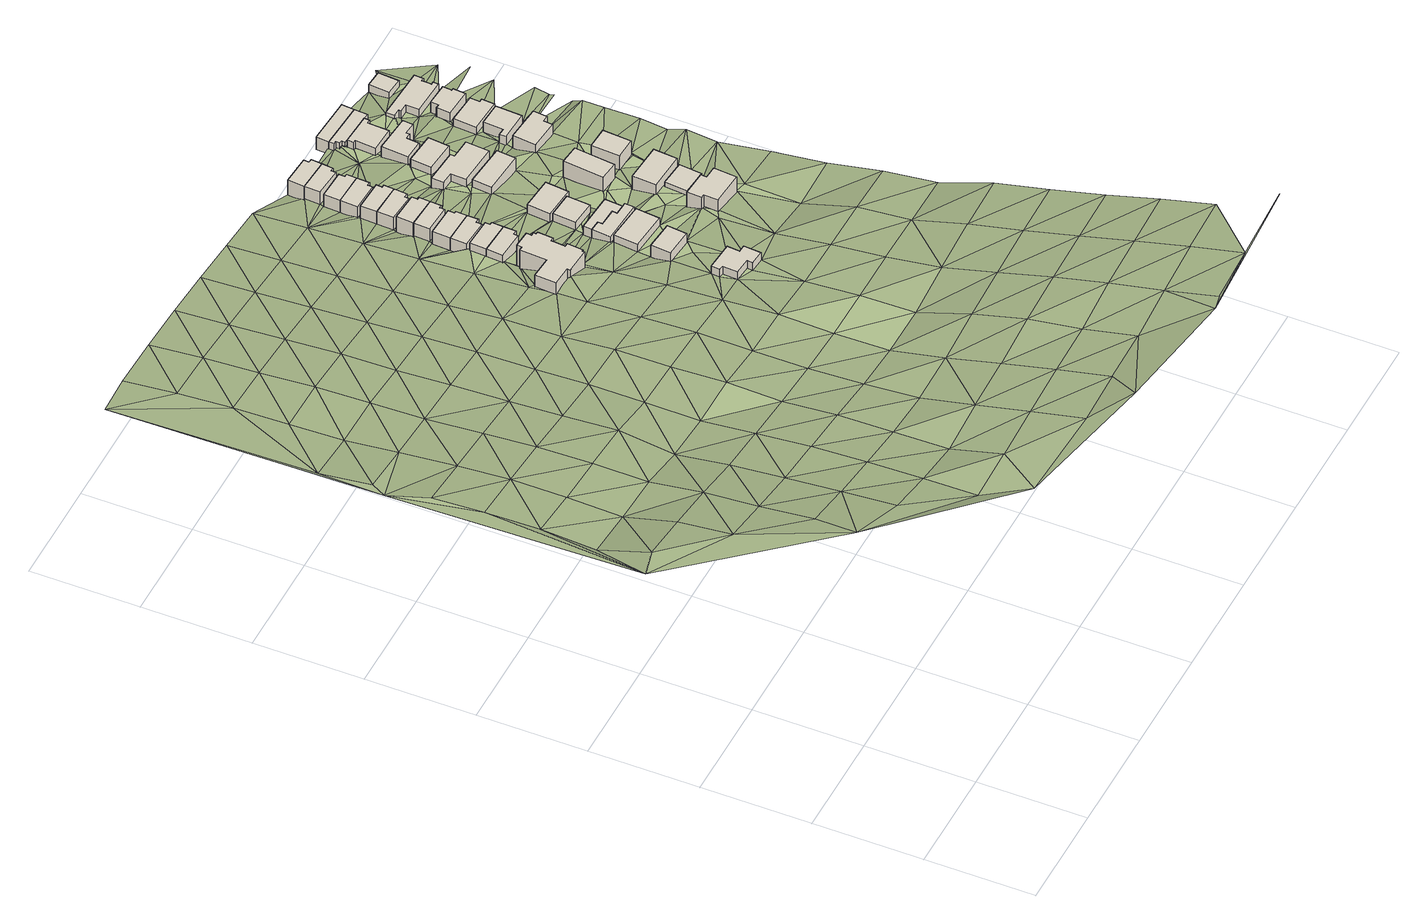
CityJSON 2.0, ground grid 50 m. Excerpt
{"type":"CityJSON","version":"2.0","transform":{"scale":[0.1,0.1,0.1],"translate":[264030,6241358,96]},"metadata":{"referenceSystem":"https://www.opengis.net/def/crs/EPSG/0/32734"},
"CityObjects":{
"building1":{"type":"Building","attributes":{"address":"50 Kylemore Road Universtity Estate Cape Town","building":"house","building:levels":"3","building_height":9.7,"roof_height":126.16,"ground_height":116.46,"plus_code":"4FRW3C6X+6GX"},"geometry":[{"type":"Solid","lod":"1","boundaries":[[[[0,1,2,3]],[[1,4,5,2]],[[4,6,7,5]],[[6,8,9,7]],[[8,10,11,9]],[[10,12,13,11]],[[12,14,15,13]],[[14,16,17,15]],[[16,18,19,17]],[[18,20,21,19]],[[20,22,23,21]],[[22,24,25,23]],[[24,26,27,25]],[[26,28,29,27]],[[28,30,31,29]],[[30,32,33,31]],[[32,34,35,33]],[[34,36,37,35]],[[36,38,39,37]],[[38,0,3,39]],[[3,2,5,7,9,11,13,15,17,19,21,23,25,27,29,31,33,35,37,39]],[[38,36,34,32,30,28,26,24,22,20,18,16,14,12,10,8,6,4,1,0]]]]}]},
"building2":{"type":"Building","attributes":{"address":"44 Kylemore Road Universtity Estate Cape Town","building":"house","building:levels":"2","building_height":6.9,"roof_height":121.83,"ground_height":114.93,"plus_code":"4FRW3C6X+8HC"},"geometry":[{"type":"Solid","lod":"1","boundaries":[[[[40,41,42,43]],[[41,44,45,42]],[[44,46,47,45]],[[46,48,49,47]],[[48,50,51,49]],[[50,40,43,51]],[[43,42,45,47,49,51]],[[50,48,46,44,41,40]]]]}]},
"building3":{"type":"Building","attributes":{"address":"41 Kylemore Road Universtity Estate Cape Town","building":"house","building:levels":"1","building_height":4.1,"roof_height":123.15,"ground_height":119.05,"plus_code":"4FRW3C5X+XMM"},"geometry":[{"type":"Solid","lod":"1","boundaries":[[[[52,53,54,55]],[[53,56,57,54]],[[56,58,59,57]],[[58,60,61,59]],[[60,62,63,61]],[[62,64,65,63]],[[64,66,67,65]],[[66,68,69,67]],[[68,70,71,69]],[[70,52,55,71]],[[55,54,57,59,61,63,65,67,69,71]],[[70,68,66,64,62,60,58,56,53,52]]]]}]},
"building4":{"type":"Building","attributes":{"address":"42 Kylemore Road Universtity Estate Cape Town","building":"house","building:levels":"2","building_height":6.9,"roof_height":121.83,"ground_height":114.93,"plus_code":"4FRW3C6X+8HR"},"geometry":[{"type":"Solid","lod":"1","boundaries":[[[[40,72,73,43]],[[72,74,75,73]],[[74,76,77,75]],[[76,78,79,77]],[[78,41,42,79]],[[41,40,43,42]],[[43,73,75,77,79,42]],[[41,78,76,74,72,40]]]]}]},
"building5":{"type":"Building","attributes":{"address":"40 Kylemore Road Universtity Estate Cape Town","building":"house","building:levels":"2","building_height":6.9,"roof_height":120.23,"ground_height":113.33,"plus_code":"4FRW3C6X+9HJ"},"geometry":[{"type":"Solid","lod":"1","boundaries":[[[[80,81,82,83]],[[81,84,85,82]],[[84,86,87,85]],[[86,88,89,87]],[[88,90,91,89]],[[90,80,83,91]],[[83,82,85,87,89,91]],[[90,88,86,84,81,80]]]]}]},
"building6":{"type":"Building","attributes":{"address":"38 Kylemore Road Universtity Estate Cape Town","building":"house","building:levels":"2","building_height":6.9,"roof_height":120.23,"ground_height":113.33,"plus_code":"4FRW3C6X+CH2"},"geometry":[{"type":"Solid","lod":"1","boundaries":[[[[80,92,93,83]],[[92,94,95,93]],[[94,96,97,95]],[[96,98,99,97]],[[98,81,82,99]],[[81,80,83,82]],[[83,93,95,97,99,82]],[[81,98,96,94,92,80]]]]}]},
"building7":{"type":"Building","attributes":{"address":"39 Kylemore Road Universtity Estate Cape Town","building":"house","building:levels":"1","building_height":4.1,"roof_height":120.87,"ground_height":116.77,"plus_code":"4FRW3C6X+4M4"},"geometry":[{"type":"Solid","lod":"1","boundaries":[[[[100,101,102,103]],[[101,104,105,102]],[[104,106,107,105]],[[106,100,103,107]],[[103,102,105,107]],[[106,104,101,100]]]]}]},
"building8":{"type":"Building","attributes":{"address":"36 Kylemore Road Universtity Estate Cape Town","building":"house","building:levels":"2","building_height":6.9,"roof_height":120.23,"ground_height":113.33,"plus_code":"4FRW3C6X+CHV"},"geometry":[{"type":"Solid","lod":"1","boundaries":[[[[108,109,110,111]],[[109,112,113,110]],[[112,114,115,113]],[[114,116,117,115]],[[116,118,119,117]],[[118,108,111,119]],[[111,110,113,115,117,119]],[[118,116,114,112,109,108]]]]}]},
"building9":{"type":"Building","attributes":{"address":"34 Kylemore Road Universtity Estate Cape Town","building":"house","building:levels":"2","building_height":6.9,"roof_height":120.23,"ground_height":113.33,"plus_code":"4FRW3C6X+FH7"},"geometry":[{"type":"Solid","lod":"1","boundaries":[[[[120,121,122,111]],[[121,123,124,122]],[[123,125,126,124]],[[125,127,128,126]],[[127,129,110,128]],[[129,120,111,110]],[[111,122,124,126,128,110]],[[129,127,125,123,121,120]]]]}]},
"building10":{"type":"Building","attributes":{"address":"32 Kylemore Road Universtity Estate Cape Town","building":"house","building:levels":"2","building_height":6.9,"roof_height":118.47,"ground_height":111.57,"plus_code":"4FRW3C6X+GH4"},"geometry":[{"type":"Solid","lod":"1","boundaries":[[[[130,131,132,133]],[[131,134,135,132]],[[134,136,137,135]],[[136,138,139,137]],[[138,140,141,139]],[[140,130,133,141]],[[133,132,135,137,139,141]],[[140,138,136,134,131,130]]]]}]},
"building11":{"type":"Building","attributes":{"address":"37 Kylemore Road Universtity Estate Cape Town","building":"house","building:levels":"1","building_height":4.1,"roof_height":118.37,"ground_height":114.27,"plus_code":"4FRW3C6X+5M5"},"geometry":[{"type":"Solid","lod":"1","boundaries":[[[[142,143,144,145]],[[143,146,147,144]],[[146,148,149,147]],[[148,142,145,149]],[[145,144,147,149]],[[148,146,143,142]]]]}]},
"building12":{"type":"Building","attributes":{"address":"30 Kylemore Road Universtity Estate Cape Town","building":"house","building:levels":"2","building_height":6.9,"roof_height":118.47,"ground_height":111.57,"plus_code":"4FRW3C6X+GHG"},"geometry":[{"type":"Solid","lod":"1","boundaries":[[[[130,150,151,133]],[[150,152,153,151]],[[152,154,155,153]],[[154,156,157,155]],[[156,131,132,157]],[[131,130,133,132]],[[133,151,153,155,157,132]],[[131,156,154,152,150,130]]]]}]},
"building13":{"type":"Building","attributes":{"address":"35 Kylemore Road Universtity Estate Cape Town","building":"house","building:levels":"1","building_height":4.1,"roof_height":116.73,"ground_height":112.63,"plus_code":"4FRW3C6X+6M5"},"geometry":[{"type":"Solid","lod":"1","boundaries":[[[[158,159,160,161]],[[159,162,163,160]],[[162,164,165,163]],[[164,166,167,165]],[[166,168,169,167]],[[168,170,171,169]],[[170,172,173,171]],[[172,174,175,173]],[[174,158,161,175]],[[161,160,163,165,167,169,171,173,175]],[[174,172,170,168,166,164,162,159,158]]]]}]},
"building14":{"type":"Building","attributes":{"address":"28 Kylemore Road University Estate Cape Town","building":"house","building:levels":"2","building_height":6.9,"roof_height":116.85,"ground_height":109.95,"plus_code":"4FRW3C6X+HH8"},"geometry":[{"type":"Solid","lod":"1","boundaries":[[[[176,177,178,179]],[[177,180,181,178]],[[180,182,183,181]],[[182,184,185,183]],[[184,186,187,185]],[[186,176,179,187]],[[179,178,181,183,185,187]],[[186,184,182,180,177,176]]]]}]},
"building15":{"type":"Building","attributes":{"address":"33 Kylemore Road Universtity Estate Cape Town","building":"house","building:levels":"1","building_height":4.1,"roof_height":116.73,"ground_height":112.63,"plus_code":"4FRW3C6X+6P6"},"geometry":[{"type":"Solid","lod":"1","boundaries":[[[[168,166,167,169]],[[166,164,165,167]],[[164,162,163,165]],[[162,159,160,163]],[[159,158,161,160]],[[158,188,189,161]],[[188,190,191,189]],[[190,168,169,191]],[[169,167,165,163,160,161,189,191]],[[190,188,158,159,162,164,166,168]]]]}]},
"building16":{"type":"Building","attributes":{"address":"26 Kylemore Road University Estate Cape Town","building":"house","building:levels":"2","building_height":6.9,"roof_height":116.85,"ground_height":109.95,"plus_code":"4FRW3C6X+HHP"},"geometry":[{"type":"Solid","lod":"1","boundaries":[[[[176,192,193,179]],[[192,194,195,193]],[[194,196,197,195]],[[196,198,199,197]],[[198,177,178,199]],[[177,176,179,178]],[[179,193,195,197,199,178]],[[177,198,196,194,192,176]]]]}]},
"building17":{"type":"Building","attributes":{"address":"31 Kylemore Road Universtity Estate Cape Town","building":"house","building:levels":"1","building_height":4.1,"roof_height":116.73,"ground_height":112.63,"plus_code":"4FRW3C6X+7M9"},"geometry":[{"type":"Solid","lod":"1","boundaries":[[[[200,201,202,203]],[[201,204,205,202]],[[204,206,207,205]],[[206,200,203,207]],[[203,202,205,207]],[[206,204,201,200]]]]}]},
"building18":{"type":"Building","attributes":{"address":"24 Kylemore Road University Estate Cape Town","building":"house","building:levels":"2","building_height":6.9,"roof_height":116.85,"ground_height":109.95,"plus_code":"4FRW3C6X+JHH"},"geometry":[{"type":"Solid","lod":"1","boundaries":[[[[208,209,210,211]],[[209,212,213,210]],[[212,214,215,213]],[[214,216,217,215]],[[216,218,219,217]],[[218,208,211,219]],[[211,210,213,215,217,219]],[[218,216,214,212,209,208]]]]}]},
"building19":{"type":"Building","attributes":{"address":"22 Kylemore Road University Estate Cape Town","building":"house","building:levels":"2","building_height":6.9,"roof_height":116.85,"ground_height":109.95,"plus_code":"4FRW3C6X+JHX"},"geometry":[{"type":"Solid","lod":"1","boundaries":[[[[220,221,222,211]],[[221,223,224,222]],[[223,225,226,224]],[[225,227,228,226]],[[227,229,210,228]],[[229,220,211,210]],[[211,222,224,226,228,210]],[[229,227,225,223,221,220]]]]}]},
"building20":{"type":"Building","attributes":{"address":"2 Westfort Road Universtity Estate Cape Town","building":"house","building:levels":"1","building_height":4.1,"roof_height":115.38,"ground_height":111.28,"plus_code":"4FRW3C6X+8P2"},"geometry":[{"type":"Solid","lod":"1","boundaries":[[[[230,231,232,233]],[[231,234,235,232]],[[234,236,237,235]],[[236,230,233,237]],[[233,232,235,237]],[[236,234,231,230]]]]}]},
"building21":{"type":"Building","attributes":{"address":"28 Garrick Road Universtity Estate Cape Town","building":"house","building:levels":"1.5","building_height":5.5,"roof_height":119.89,"ground_height":114.39,"plus_code":"4FRW3C6X+3RQ"},"geometry":[{"type":"Solid","lod":"1","boundaries":[[[[238,239,240,241]],[[239,242,243,240]],[[242,244,245,243]],[[244,246,247,245]],[[246,248,249,247]],[[248,250,251,249]],[[250,252,253,251]],[[252,238,241,253]],[[241,240,243,245,247,249,251,253]],[[252,250,248,246,244,242,239,238]]]]}]},
"building22":{"type":"Building","attributes":{"address":"1 Westfort Road University Estate Cape Town","building":"house","building:levels":"2","building_height":6.9,"roof_height":113.02,"ground_height":106.12,"plus_code":"4FRW3C6X+CP5"},"geometry":[{"type":"Solid","lod":"1","boundaries":[[[[254,255,256,257]],[[255,258,259,256]],[[258,260,261,259]],[[260,254,257,261]],[[257,256,259,261]],[[260,258,255,254]]]]}]},
"building23":{"type":"Building","attributes":{"address":"23 Kylemore Road University Estate Cape Town","building":"house","building:levels":"2","building_height":6.9,"roof_height":113.02,"ground_height":106.12,"plus_code":"4FRW3C6X+CPX"},"geometry":[{"type":"Solid","lod":"1","boundaries":[[[[262,263,264,265]],[[263,266,267,264]],[[266,268,269,267]],[[268,270,271,269]],[[270,272,273,271]],[[272,274,275,273]],[[274,276,277,275]],[[276,262,265,277]],[[265,264,267,269,271,273,275,277]],[[276,274,272,270,268,266,263,262]]]]}]},
"building24":{"type":"Building","attributes":{"address":"26 Garrick Road Universtity Estate Cape Town","building":"house","building:levels":"1","building_height":4.1,"roof_height":113.84,"ground_height":109.74,"plus_code":"4FRW3C6X+4VR"},"geometry":[{"type":"Solid","lod":"1","boundaries":[[[[278,279,280,281]],[[279,282,283,280]],[[282,284,285,283]],[[284,278,281,285]],[[281,280,283,285]],[[284,282,279,278]]]]}]},
"building25":{"type":"Building","attributes":{"address":"4 Westfort Road Universtity Estate Cape Town","building":"house","building:levels":"2","building_height":6.9,"roof_height":116.71,"ground_height":109.81,"plus_code":"4FRW3C6X+7RF"},"geometry":[{"type":"Solid","lod":"1","boundaries":[[[[286,287,288,289]],[[287,290,291,288]],[[290,292,293,291]],[[292,286,289,293]],[[289,288,291,293]],[[292,290,287,286]]]]}]},
"building26":{"type":"Building","attributes":{"address":"24 Garrick Road Universtity Estate Cape Town","building":"house","building:levels":"2","building_height":6.9,"roof_height":116.64,"ground_height":109.74,"plus_code":"4FRW3C6X+5VJ"},"geometry":[{"type":"Solid","lod":"1","boundaries":[[[[294,295,296,297]],[[295,298,299,296]],[[298,300,301,299]],[[300,294,297,301]],[[297,296,299,301]],[[300,298,295,294]]]]}]},
"building27":{"type":"Building","attributes":{"address":"21 Kylemore Road University Estate Cape Town","building":"house","building:levels":"2","building_height":6.9,"roof_height":111.46,"ground_height":104.56,"plus_code":"4FRW3C6X+GP5"},"geometry":[{"type":"Solid","lod":"1","boundaries":[[[[302,303,304,305]],[[303,306,307,304]],[[306,308,309,307]],[[308,302,305,309]],[[305,304,307,309]],[[308,306,303,302]]]]}]},
"building28":{"type":"Building","attributes":{"address":"19 Kylemore Road University Estate Cape Town","building":"house","building:levels":"2","building_height":6.9,"roof_height":111.46,"ground_height":104.56,"plus_code":"4FRW3C6X+HQ2"},"geometry":[{"type":"Solid","lod":"1","boundaries":[[[[310,311,312,313]],[[311,314,315,312]],[[314,316,317,315]],[[316,318,319,317]],[[318,320,321,319]],[[320,322,323,321]],[[322,324,325,323]],[[324,310,313,325]],[[313,312,315,317,319,321,323,325]],[[324,322,320,318,316,314,311,310]]]]}]},
"building29":{"type":"Building","attributes":{"address":"17 Kylemore Road University Estate Cape Town","building":"house","building:levels":"2","building_height":6.9,"roof_height":109.62,"ground_height":102.72,"plus_code":"4FRW3C6X+JQ2"},"geometry":[{"type":"Solid","lod":"1","boundaries":[[[[326,327,328,329]],[[327,330,331,328]],[[330,332,333,331]],[[332,334,335,333]],[[334,336,337,335]],[[336,338,339,337]],[[338,340,341,339]],[[340,326,329,341]],[[329,328,331,333,335,337,339,341]],[[340,338,336,334,332,330,327,326]]]]}]},
"building30":{"type":"Building","attributes":{"address":"6 Westfort Road Universtity Estate Cape Town","building":"house","building:levels":"2","building_height":6.9,"roof_height":114.39,"ground_height":107.49,"plus_code":"4FRW3C6X+7VG"},"geometry":[{"type":"Solid","lod":"1","boundaries":[[[[342,343,344,345]],[[343,346,347,344]],[[346,348,349,347]],[[348,342,345,349]],[[345,344,347,349]],[[348,346,343,342]]]]}]},
"building31":{"type":"Building","attributes":{"address":"15 Kylemore Road University Estate Cape Town","building":"house","building:levels":"2","building_height":6.9,"roof_height":107.88,"ground_height":100.98,"plus_code":"4FRW3C6X+JQV"},"geometry":[{"type":"Solid","lod":"1","boundaries":[[[[350,351,352,353]],[[351,354,355,352]],[[354,356,357,355]],[[356,358,359,357]],[[358,360,361,359]],[[360,362,363,361]],[[362,364,365,363]],[[364,350,353,365]],[[353,352,355,357,359,361,363,365]],[[364,362,360,358,356,354,351,350]]]]}]},
"building32":{"type":"Building","attributes":{"address":"13 Kylemore Road University Estate Cape Town","building":"house","building:levels":"2","building_height":6.9,"roof_height":107.88,"ground_height":100.98,"plus_code":"4FRW3C6X+MQ7"},"geometry":[{"type":"Solid","lod":"1","boundaries":[[[[350,366,367,353]],[[366,368,369,367]],[[368,351,352,369]],[[351,350,353,352]],[[353,367,369,352]],[[351,368,366,350]]]]}]},
"building33":{"type":"Building","attributes":{"address":"16 Garrick Road University Estate Cape Town","building":"house","building:levels":"2","building_height":6.9,"roof_height":109.7,"ground_height":102.8,"plus_code":"4FRW3C6X+9VX"},"geometry":[{"type":"Solid","lod":"1","boundaries":[[[[370,371,372,373]],[[371,374,375,372]],[[374,376,377,375]],[[376,378,379,377]],[[378,380,381,379]],[[380,370,373,381]],[[373,372,375,377,379,381]],[[380,378,376,374,371,370]]]]}]},
"building34":{"type":"Building","attributes":{"address":"14 Garrick Road University Estate Cape Town","building":"house","building:levels":"1","building_height":4.1,"roof_height":106.9,"ground_height":102.8,"plus_code":"4FRW3C6X+FV5"},"geometry":[{"type":"Solid","lod":"1","boundaries":[[[[382,383,384,385]],[[383,386,387,384]],[[386,388,389,387]],[[388,390,391,389]],[[390,392,393,391]],[[392,382,385,393]],[[385,384,387,389,391,393]],[[392,390,388,386,383,382]]]]}]},
"building35":{"type":"Building","attributes":{"address":"12A Garrick Road University Estate Cape Town","building":"house","building:levels":"1","building_height":4.1,"roof_height":105.26,"ground_height":101.16,"plus_code":"4FRW3C6X+FWJ"},"geometry":[{"type":"Solid","lod":"1","boundaries":[[[[394,395,396,397]],[[395,398,399,396]],[[398,400,401,399]],[[400,402,403,401]],[[402,404,405,403]],[[404,394,397,405]],[[397,396,399,401,403,405]],[[404,402,400,398,395,394]]]]}]},
"building36":{"type":"Building","attributes":{"address":"12 Garrick Road University Estate Cape Town","building":"house","building:levels":"1","building_height":4.1,"roof_height":105.26,"ground_height":101.16,"plus_code":"4FRW3C6X+GWJ"},"geometry":[{"type":"Solid","lod":"1","boundaries":[[[[406,407,408,409]],[[407,410,411,408]],[[410,412,413,411]],[[412,414,415,413]],[[414,416,417,415]],[[416,418,419,417]],[[418,420,421,419]],[[420,406,409,421]],[[409,408,411,413,415,417,419,421]],[[420,418,416,414,412,410,407,406]]]]}]},
"building37":{"type":"Building","attributes":{"address":"10A Garrick Road University Estate Cape Town","building":"house","building:levels":"1","building_height":4.1,"roof_height":103.54,"ground_height":99.44,"plus_code":"4FRW3C6X+HWJ"},"geometry":[{"type":"Solid","lod":"1","boundaries":[[[[422,423,424,425]],[[423,426,427,424]],[[426,428,429,427]],[[428,430,431,429]],[[430,432,433,431]],[[432,434,435,433]],[[434,436,437,435]],[[436,438,439,437]],[[438,440,441,439]],[[440,442,443,441]],[[442,444,445,443]],[[444,422,425,445]],[[425,424,427,429,431,433,435,437,439,441,443,445]],[[444,442,440,438,436,434,432,430,428,426,423,422]]]]}]},
"building38":{"type":"Building","attributes":{"address":"10 Garrick Road University Estate Cape Town","building":"house","building:levels":"1","building_height":4.1,"roof_height":101.86,"ground_height":97.76,"plus_code":"4FRW3C6X+JWV"},"geometry":[{"type":"Solid","lod":"1","boundaries":[[[[446,447,448,449]],[[447,450,451,448]],[[450,452,453,451]],[[452,446,449,453]],[[449,448,451,453]],[[452,450,447,446]]]]}]},
"terrain1":{"type":"TINRelief","geometry":[{"type":"CompositeSurface","lod":"1","boundaries":[[[454,455,456]],[[457,455,454]],[[456,458,454]],[[454,458,459]],[[460,457,454]],[[461,456,455]],[[459,462,454]],[[457,463,455]],[[456,461,458]],[[455,463,461]],[[464,457,460]],[[459,465,462]],[[458,466,459]],[[458,461,467]],[[463,457,468]],[[457,464,469]],[[466,465,459]],[[458,467,466]],[[463,468,461]],[[457,469,468]],[[462,470,471]],[[472,462,465]],[[464,460,473]],[[467,461,474]],[[472,465,466]],[[475,470,462]],[[473,469,464]],[[473,460,476]],[[474,461,468]],[[475,462,472]],[[476,460,477]],[[471,470,478]],[[466,467,479]],[[471,480,462]],[[479,467,474]],[[468,469,481]],[[478,470,475]],[[473,482,469]],[[460,483,477]],[[484,472,466]],[[485,466,479]],[[469,482,481]],[[486,474,468]],[[476,487,473]],[[488,471,478]],[[485,484,466]],[[487,476,477]],[[489,475,472]],[[471,488,490]],[[468,481,486]],[[471,490,480]],[[479,474,491]],[[492,482,473]],[[489,472,484]],[[473,487,492]],[[475,493,478]],[[479,491,485]],[[486,491,474]],[[483,494,477]],[[482,495,481]],[[487,477,494]],[[493,475,489]],[[482,492,496]],[[488,478,497]],[[480,490,498]],[[484,485,499]],[[481,495,486]],[[491,500,485]],[[482,496,495]],[[487,501,492]],[[497,478,493]],[[490,488,502]],[[480,498,503]],[[484,499,489]],[[499,485,500]],[[501,487,494]],[[483,504,494]],[[505,491,486]],[[496,492,506]],[[497,502,488]],[[495,507,486]],[[498,490,508]],[[506,492,501]],[[493,489,509]],[[499,510,489]],[[505,486,507]],[[511,500,491]],[[496,512,495]],[[508,490,502]],[[504,483,513]],[[503,498,514]],[[515,501,494]],[[509,489,510]],[[512,496,506]],[[497,493,516]],[[491,505,511]],[[515,494,504]],[[517,499,500]],[[507,495,518]],[[514,498,508]],[[519,506,501]],[[516,493,509]],[[495,512,518]],[[497,520,502]],[[517,500,511]],[[515,519,501]],[[521,510,499]],[[522,505,507]],[[523,512,506]],[[516,520,497]],[[507,518,524]],[[508,502,525]],[[504,526,515]],[[499,517,521]],[[506,519,523]],[[526,504,513]],[[509,510,527]],[[522,507,524]],[[528,511,505]],[[512,529,518]],[[525,502,520]],[[530,514,508]],[[531,519,515]],[[527,510,521]],[[512,523,529]],[[509,532,516]],[[505,522,528]],[[515,526,531]],[[533,517,511]],[[534,524,518]],[[530,508,525]],[[532,509,527]],[[518,529,534]],[[520,516,535]],[[523,519,536]],[[526,513,537]],[[533,511,528]],[[519,531,538]],[[539,521,517]],[[522,524,540]],[[529,523,536]],[[532,535,516]],[[534,541,524]],[[536,519,538]],[[520,542,525]],[[526,537,531]],[[517,533,539]],[[543,527,521]],[[522,540,528]],[[540,524,541]],[[537,513,544]],[[529,545,534]],[[542,520,535]],[[546,530,525]],[[538,531,547]],[[543,521,539]],[[545,529,536]],[[532,527,548]],[[528,549,533]],[[547,531,537]],[[550,541,534]],[[546,525,542]],[[540,549,528]],[[538,551,536]],[[527,543,548]],[[534,545,550]],[[535,532,552]],[[547,551,538]],[[533,553,539]],[[549,554,533]],[[540,541,555]],[[545,536,556]],[[548,552,532]],[[541,550,557]],[[542,535,558]],[[553,533,554]],[[559,547,537]],[[556,536,551]],[[544,559,537]],[[543,539,560]],[[549,540,555]],[[555,541,557]],[[545,561,550]],[[553,562,539]],[[558,535,552]],[[559,544,563]],[[542,564,546]],[[551,547,565]],[[539,562,560]],[[545,556,561]],[[548,543,566]],[[549,567,554]],[[559,565,547]],[[557,550,568]],[[563,544,569]],[[564,542,558]],[[554,570,553]],[[549,555,567]],[[571,562,553]],[[572,556,551]],[[566,543,560]],[[550,561,568]],[[573,552,548]],[[559,563,569]],[[553,570,574]],[[565,572,551]],[[554,575,570]],[[557,66,555]],[[571,576,562]],[[567,575,554]],[[577,560,562]],[[561,556,578]],[[573,548,566]],[[579,557,568]],[[571,580,576]],[[558,552,581]],[[576,577,562]],[[565,559,582]],[[567,555,60]],[[557,579,66]],[[572,578,556]],[[555,66,62]],[[575,583,570]],[[60,555,62]],[[584,560,577]],[[569,582,559]],[[585,566,560]],[[586,568,561]],[[560,584,585]],[[552,573,581]],[[576,20,577]],[[20,576,587]],[[588,564,558]],[[565,589,572]],[[590,583,575]],[[567,591,575]],[[544,592,569]],[[583,590,593]],[[578,586,561]],[[566,585,594]],[[567,60,591]],[[62,66,64]],[[594,81,566]],[[577,20,46]],[[579,70,66]],[[582,589,565]],[[81,98,566]],[[595,596,597]],[[566,109,573]],[[595,598,596]],[[568,599,579]],[[66,70,68]],[[588,558,581]],[[112,566,98]],[[598,595,600]],[[20,601,46]],[[590,575,142]],[[112,109,566]],[[579,52,70]],[[578,572,602]],[[100,575,591]],[[603,604,601]],[[594,585,76]],[[586,599,568]],[[604,605,606]],[[46,601,604]],[[100,143,575]],[[607,591,60]],[[597,590,608]],[[604,606,50]],[[589,602,572]],[[604,50,46]],[[127,573,109]],[[607,60,58]],[[142,575,143]],[[50,48,46]],[[597,609,595]],[[573,156,581]],[[573,127,134]],[[582,569,610]],[[611,594,76]],[[201,600,595]],[[573,134,131]],[[579,612,52]],[[142,613,590]],[[606,600,201]],[[112,98,96]],[[586,578,614]],[[56,53,58]],[[131,156,573]],[[599,612,579]],[[608,590,613]],[[74,72,76]],[[607,615,591]],[[610,589,582]],[[616,611,76]],[[72,616,76]],[[200,50,606]],[[608,609,597]],[[602,614,578]],[[607,58,615]],[[617,611,616]],[[106,143,100]],[[156,618,581]],[[96,114,112]],[[595,609,201]],[[177,581,618]],[[209,588,581]],[[125,134,127]],[[52,619,53]],[[50,620,40]],[[177,198,581]],[[606,201,200]],[[94,92,96]],[[620,72,40]],[[581,198,212]],[[118,96,92]],[[118,114,96]],[[621,58,53]],[[612,619,52]],[[72,620,616]],[[212,209,581]],[[118,116,114]],[[599,586,622]],[[589,623,602]],[[143,106,146]],[[125,136,134]],[[614,624,586]],[[625,50,200]],[[613,142,148]],[[621,615,58]],[[156,154,618]],[[50,625,620]],[[201,609,626]],[[623,589,610]],[[227,588,209]],[[123,121,125]],[[616,627,80]],[[612,599,622]],[[628,92,80]],[[140,125,121]],[[619,621,53]],[[586,624,622]],[[140,136,125]],[[138,136,140]],[[628,118,92]],[[620,629,616]],[[204,626,609]],[[106,615,630]],[[154,631,618]],[[602,632,614]],[[626,204,201]],[[613,148,633]],[[118,634,108]],[[198,196,212]],[[108,634,121]],[[627,616,629]],[[106,630,146]],[[200,206,625]],[[623,632,602]],[[609,188,204]],[[154,152,150]],[[121,634,140]],[[621,630,615]],[[635,619,612]],[[154,150,636]],[[631,154,636]],[[631,636,637]],[[628,80,627]],[[196,214,212]],[[140,638,130]],[[628,634,118]],[[639,624,614]],[[148,146,640]],[[641,621,619]],[[635,612,622]],[[642,625,206]],[[643,227,225]],[[150,130,644]],[[174,188,158]],[[194,192,196]],[[640,633,148]],[[620,230,629]],[[214,196,192]],[[206,204,642]],[[644,636,150]],[[146,630,645]],[[642,204,188]],[[632,639,614]],[[638,140,634]],[[640,146,645]],[[214,192,218]],[[218,216,214]],[[621,641,630]],[[629,230,627]],[[225,646,643]],[[633,647,174]],[[130,638,644]],[[636,648,176]],[[630,641,649]],[[641,619,650]],[[651,188,174]],[[624,652,622]],[[653,619,635]],[[634,628,654]],[[647,633,640]],[[192,176,648]],[[627,655,628]],[[221,225,223]],[[188,656,642]],[[225,221,646]],[[655,654,628]],[[218,192,648]],[[646,221,657]],[[634,654,658]],[[639,652,624]],[[218,648,208]],[[650,619,653]],[[659,640,645]],[[660,636,644]],[[188,651,656]],[[174,647,661]],[[651,174,661]],[[647,640,659]],[[644,638,662]],[[648,636,660]],[[230,642,286]],[[622,663,635]],[[260,627,230]],[[645,244,659]],[[664,221,208]],[[656,286,642]],[[654,655,665]],[[647,659,666]],[[662,638,268]],[[662,667,644]],[[663,622,652]],[[660,644,667]],[[656,651,668]],[[664,208,648]],[[286,669,230]],[[661,668,651]],[[230,669,260]],[[659,244,284]],[[670,244,242]],[[671,653,635]],[[672,650,653]],[[666,673,647]],[[674,221,664]],[[675,648,660]],[[665,655,254]],[[670,650,672]],[[244,670,284]],[[308,662,268]],[[660,667,676]],[[648,675,677]],[[671,635,663]],[[661,678,668]],[[679,648,677]],[[669,286,292]],[[266,308,268]],[[680,664,648]],[[680,648,679]],[[673,666,278]],[[260,681,254]],[[676,667,302]],[[678,661,294]],[[672,653,682]],[[679,677,683]],[[263,308,266]],[[684,260,669]],[[665,254,681]],[[685,664,680]],[[686,680,679]],[[687,278,284]],[[688,680,686]],[[680,688,689]],[[677,675,327]],[[343,292,668]],[[343,668,678]],[[669,292,684]],[[260,684,681]],[[278,687,673]],[[682,653,671]],[[676,690,691]],[[676,302,690]],[[692,308,263]],[[308,692,302]],[[672,693,670]],[[693,284,670]],[[694,665,681]],[[686,334,688]],[[263,665,694]],[[678,294,695]],[[324,327,675]],[[370,681,684]],[[302,322,690]],[[687,284,693]],[[320,690,322]],[[322,302,692]],[[678,695,696]],[[697,292,343]],[[370,698,681]],[[695,294,696]],[[292,697,684]],[[699,672,682]],[[263,395,692]],[[698,694,681]],[[687,700,673]],[[701,688,334]],[[702,330,327]],[[294,673,700]],[[702,327,324]],[[699,693,672]],[[263,694,395]],[[330,702,332]],[[697,343,342]],[[322,692,394]],[[334,332,701]],[[332,702,701]],[[696,294,703]],[[704,684,697]],[[692,395,394]],[[370,705,698]],[[706,702,324]],[[700,687,693]],[[434,324,322]],[[694,707,383]],[[694,383,395]],[[708,701,702]],[[342,696,709]],[[700,703,294]],[[702,706,708]],[[430,706,324]],[[394,710,322]],[[708,350,701]],[[705,370,380]],[[698,705,711]],[[430,324,434]],[[434,322,710]],[[704,378,376]],[[709,696,703]],[[712,697,342]],[[398,395,383]],[[428,706,430]],[[710,394,713]],[[380,711,705]],[[697,714,704]],[[366,350,447]],[[430,434,432]],[[713,394,404]],[[447,350,708]],[[383,382,398]],[[414,434,710]],[[704,714,378]],[[712,342,709]],[[414,710,715]],[[711,398,382]],[[378,716,380]],[[404,717,713]],[[714,697,712]],[[380,718,711]],[[414,436,434]],[[447,708,719]],[[400,404,402]],[[422,719,708]],[[404,400,717]],[[398,711,720]],[[716,378,714]],[[414,412,436]],[[721,722,412]],[[718,380,723]],[[400,398,724]],[[412,722,436]],[[711,718,720]],[[724,717,400]],[[719,422,725]],[[722,717,724]],[[438,444,440]],[[442,440,444]],[[725,422,726]],[[436,722,727]],[[726,446,725]],[[438,436,728]],[[438,728,444]],[[444,728,422]],[[422,728,726]]]}]}
},
"vertices":[
[1873,2624,189],[1879,2698,189],[1879,2698,302],[1873,2624,302],[1862,2699,189],[1862,2699,302],[1867,2763,189],[1867,2763,302],[1884,2762,189],[1884,2762,302],[1889,2835,189],[1889,2835,302],[1878,2836,189],[1878,2836,302],[1879,2848,189],[1879,2848,302],[1863,2850,189],[1863,2850,302],[1865,2874,189],[1865,2874,302],[1784,2880,189],[1784,2880,302],[1782,2856,189],[1782,2856,302],[1764,2857,189],[1764,2857,302],[1755,2733,189],[1755,2733,302],[1658,2740,189],[1658,2740,302],[1651,2642,189],[1651,2642,302],[1743,2635,189],[1743,2635,302],[1742,2622,189],[1742,2622,302],[1864,2613,189],[1864,2613,302],[1864,2624,189],[1864,2624,302],
[1901,2993,189],[1753,3001,189],[1753,3001,258],[1901,2993,258],[1748,2925,189],[1748,2925,258],[1878,2916,189],[1878,2916,258],[1880,2938,189],[1880,2938,258],[1900,2936,189],[1900,2936,258],
[2190,1976,230],[2196,2057,230],[2196,2057,272],[2190,1976,272],[2162,2059,230],[2162,2059,272],[2166,2117,230],[2166,2117,272],[2033,2127,230],[2033,2127,272],[2030,2086,230],[2030,2086,272],[2052,2084,230],[2052,2084,272],[2047,2014,230],[2047,2014,272],[2124,2008,230],[2124,2008,272],[2122,1981,230],[2122,1981,272],
[1904,3047,189],[1904,3047,258],[1891,3048,189],[1891,3048,258],[1892,3071,189],[1892,3071,258],[1757,3078,189],[1757,3078,258],
[1914,3162,173],[1765,3168,173],[1765,3168,242],[1914,3162,242],[1762,3093,173],[1762,3093,242],[1892,3083,173],[1892,3083,242],[1894,3111,173],[1894,3111,242],[1913,3110,173],[1913,3110,242],
[1916,3213,173],[1916,3213,242],[1906,3214,173],[1906,3214,242],[1907,3244,173],[1907,3244,242],[1769,3250,173],[1769,3250,242],
[2064,2410,183],[2055,2318,183],[2055,2318,249],[2064,2410,249],[2186,2306,183],[2186,2306,249],[2195,2398,183],[2195,2398,249],
[1925,3332,173],[1781,3340,173],[1781,3340,242],[1925,3332,242],[1777,3266,173],[1777,3266,242],[1908,3259,173],[1908,3259,242],[1909,3281,173],[1909,3281,242],[1922,3280,173],[1922,3280,242],
[1925,3332,156],[1928,3382,156],[1928,3382,242],[1916,3383,156],[1916,3383,242],[1918,3411,156],[1918,3411,242],[1786,3419,156],[1786,3419,242],[1781,3340,156],
[1946,3503,156],[1795,3510,156],[1795,3510,225],[1946,3503,225],[1793,3433,156],[1793,3433,225],[1920,3424,156],[1920,3424,225],[1922,3444,156],[1922,3444,225],[1942,3442,156],[1942,3442,225],
[2078,2583,183],[2067,2471,183],[2067,2471,224],[2078,2583,224],[2245,2454,183],[2245,2454,224],[2256,2566,183],[2256,2566,224],
[1948,3551,156],[1948,3551,225],[1935,3551,156],[1935,3551,225],[1937,3579,156],[1937,3579,225],[1798,3585,156],[1798,3585,225],
[2262,2628,138],[2215,2631,138],[2215,2631,207],[2262,2628,207],[2217,2653,138],[2217,2653,207],[2134,2659,138],[2134,2659,207],[2135,2680,138],[2135,2680,207],[2085,2684,138],[2085,2684,207],[2079,2596,138],[2079,2596,207],[2278,2584,138],[2278,2584,207],[2280,2628,138],[2280,2628,207],
[1956,3675,140],[1809,3681,140],[1809,3681,208],[1956,3675,208],[1804,3600,140],[1804,3600,208],[1936,3593,140],[1936,3593,208],[1937,3617,140],[1937,3617,208],[1953,3616,140],[1953,3616,208],
[2268,2711,138],[2268,2711,207],[2088,2724,138],[2088,2724,207],
[1958,3721,140],[1958,3721,208],[1944,3722,140],[1944,3722,208],[1945,3750,140],[1945,3750,208],[1812,3756,140],[1812,3756,208],
[2103,2867,166],[2094,2759,166],[2094,2759,207],[2103,2867,207],[2212,2750,166],[2212,2750,207],[2220,2858,166],[2220,2858,207],
[1972,3837,140],[1821,3847,140],[1821,3847,208],[1972,3837,208],[1818,3773,140],[1818,3773,208],[1950,3763,140],[1950,3763,208],[1951,3786,140],[1951,3786,208],[1967,3784,140],[1967,3784,208],
[1972,3837,124],[1976,3888,124],[1976,3888,208],[1959,3889,124],[1959,3889,208],[1960,3914,124],[1960,3914,208],[1826,3923,124],[1826,3923,208],[1821,3847,124],
[2269,2976,118],[2119,2989,118],[2119,2989,194],[2269,2976,194],[2109,2880,118],[2109,2880,194],[2259,2867,118],[2259,2867,194],
[2582,2267,137],[2590,2374,137],[2590,2374,239],[2582,2267,239],[2530,2378,137],[2530,2378,239],[2532,2405,137],[2532,2405,239],[2416,2413,137],[2416,2413,239],[2411,2344,137],[2411,2344,239],[2430,2343,137],[2430,2343,239],[2426,2277,137],[2426,2277,239],
[2377,3244,101],[2180,3262,101],[2180,3262,170],[2377,3244,170],[2172,3172,101],[2172,3172,170],[2369,3155,101],[2369,3155,170],
[2362,3271,86],[2370,3379,86],[2370,3379,170],[2362,3271,170],[2276,3386,86],[2276,3386,170],[2277,3405,86],[2277,3405,170],[2119,3417,86],[2119,3417,170],[2115,3360,86],[2115,3360,170],[2174,3355,86],[2174,3355,170],[2169,3285,86],[2169,3285,170],
[2607,2535,137],[2489,2546,137],[2489,2546,178],[2607,2535,178],[2480,2441,137],[2480,2441,178],[2597,2430,137],[2597,2430,178],
[2400,2957,118],[2380,2769,118],[2380,2769,207],[2400,2957,207],[2469,2760,118],[2469,2760,207],[2489,2948,118],[2489,2948,207],
[2617,2655,115],[2440,2668,115],[2440,2668,206],[2617,2655,206],[2432,2558,115],[2432,2558,206],[2609,2545,115],[2609,2545,206],
[2342,3534,86],[2198,3547,86],[2198,3547,155],[2342,3534,155],[2189,3449,86],[2189,3449,155],[2333,3436,86],[2333,3436,155],
[2214,3685,67],[2204,3560,67],[2204,3560,155],[2214,3685,155],[2297,3553,67],[2297,3553,155],[2302,3612,67],[2302,3612,155],[2329,3610,67],[2329,3610,155],[2330,3627,67],[2330,3627,155],[2386,3622,67],[2386,3622,155],[2390,3671,67],[2390,3671,155],
[2213,3710,67],[2330,3703,67],[2330,3703,136],[2213,3710,136],[2335,3802,67],[2335,3802,136],[2352,3801,67],[2352,3801,136],[2353,3826,67],[2353,3826,136],[2210,3835,67],[2210,3835,136],[2208,3804,67],[2208,3804,136],[2219,3804,67],[2219,3804,136],
[2652,2898,89],[2551,2904,89],[2551,2904,184],[2652,2898,184],[2543,2772,89],[2543,2772,184],[2644,2767,89],[2644,2767,184],
[2399,3891,50],[2184,3905,50],[2184,3905,119],[2399,3891,119],[2183,3881,50],[2183,3881,119],[2197,3880,50],[2197,3880,119],[2195,3861,50],[2195,3861,119],[2211,3860,50],[2211,3860,119],[2209,3843,50],[2209,3843,119],[2396,3829,50],[2396,3829,119],
[2403,3950,50],[2403,3950,119],[2187,3964,50],[2187,3964,119],
[2514,3237,68],[2504,3129,68],[2504,3129,137],[2514,3237,137],[2641,3117,68],[2641,3117,137],[2645,3159,68],[2645,3159,137],[2674,3156,68],[2674,3156,137],[2680,3222,68],[2680,3222,137],
[2668,3385,52],[2562,3391,52],[2562,3391,109],[2668,3385,109],[2557,3299,52],[2557,3299,109],[2524,3301,52],[2524,3301,109],[2523,3271,52],[2523,3271,109],[2662,3263,52],[2662,3263,109],
[2544,3516,52],[2536,3411,52],[2536,3411,93],[2544,3516,93],[2692,3400,52],[2692,3400,93],[2696,3460,52],[2696,3460,93],[2680,3461,52],[2680,3461,93],[2683,3506,52],[2683,3506,93],
[2698,3532,34],[2702,3591,34],[2702,3591,93],[2698,3532,93],[2693,3592,34],[2693,3592,93],[2696,3634,34],[2696,3634,93],[2594,3641,34],[2594,3641,93],[2591,3604,34],[2591,3604,93],[2573,3605,34],[2573,3605,93],[2569,3541,34],[2569,3541,93],
[2725,3775,34],[2478,3788,34],[2478,3788,75],[2725,3775,75],[2476,3747,34],[2476,3747,75],[2513,3745,34],[2513,3745,75],[2512,3734,34],[2512,3734,75],[2553,3732,34],[2553,3732,75],[2550,3671,34],[2550,3671,75],[2719,3662,34],[2719,3662,75],[2720,3689,34],[2720,3689,75],[2707,3689,34],[2707,3689,75],[2709,3733,34],[2709,3733,75],[2723,3732,34],[2723,3732,75],
[2691,3920,18],[2611,3926,18],[2611,3926,59],[2691,3920,59],[2604,3830,18],[2604,3830,59],[2684,3824,18],[2684,3824,59],
[10,1478,568],[133,1510,568],[133,1755,484],[383,1260,554],[133,2005,499],[133,2255,491],[606,812,553],[383,1755,451],[98,2689,443],[383,1510,522],[633,1010,524],[133,2495,476],[383,2255,459],[383,2005,461],[633,1510,471],[633,1260,494],[133,2755,443],[133,3000,409],[383,2495,439],[883,1010,461],[633,1755,430],[383,2755,409],[883,760,484],[1133,515,421],[383,3000,376],[633,2005,432],[190,3979,323],[883,1510,408],[883,1260,434],[1249,318,438],[633,2495,404],[633,2255,424],[883,1755,366],[1133,760,418],[383,3245,367],[633,2755,380],[383,3495,359],[883,2005,401],[1133,1010,408],[633,3000,369],[1383,515,435],[1133,1510,367],[1133,1260,394],[633,3245,359],[383,3745,340],[883,2495,366],[883,2255,381],[1383,760,365],[633,3495,338],[383,3990,310],[1634,265,519],[1133,2005,339],[1383,1010,358],[1133,1755,336],[633,3745,321],[883,3000,334],[883,2755,351],[1133,2255,340],[1383,1260,354],[1779,113,596],[633,3990,295],[1634,515,456],[883,3245,328],[1133,2495,328],[1383,1510,328],[1634,760,394],[883,3495,309],[1133,2755,321],[1383,2005,321],[1634,1010,330],[1383,1755,334],[883,3745,289],[1884,265,536],[1133,3000,305],[1383,2255,317],[1634,1260,309],[883,3990,271],[1884,515,473],[1133,3245,287],[1383,2495,294],[1634,1510,295],[1133,3495,271],[1884,1010,338],[2134,265,546],[1884,760,409],[1383,2755,288],[1634,2005,296],[1634,1755,294],[1133,3745,254],[1383,3000,265],[2312,4,650],[1884,1260,279],[1133,3990,238],[2134,515,483],[1383,3245,244],[1634,2255,283],[1884,1510,274],[2134,760,442],[1383,3495,230],[1651,2642,245],[1634,2495,270],[1884,2005,262],[2134,1010,368],[1884,1755,281],[1383,3745,216],[2384,265,583],[1634,3000,226],[2134,1260,276],[1634,2755,245],[2384,20,650],[1383,3990,199],[2384,515,523],[1634,3245,206],[1884,2255,243],[2134,1510,270],[2634,20,676],[1742,2622,270],[1658,2740,245],[2384,760,459],[1634,3495,192],[1743,2635,245],[1884,2495,219],[1764,2857,205],[1748,2925,226],[2384,1010,384],[2134,1755,249],[1755,2733,245],[1634,3745,178],[2634,265,612],[1864,2613,219],[1753,3001,226],[1757,3078,226],[2384,1260,309],[1782,2856,205],[1634,3990,161],[2634,515,543],[1873,2624,219],[2055,2318,208],[2987,29,697],[1864,2624,219],[1762,3093,189],[1884,2755,205],[1862,2699,205],[1879,2698,205],[1867,2763,205],[2384,1510,268],[1884,2762,205],[1865,2874,205],[2634,760,471],[1863,2850,205],[1879,2848,205],[1878,2836,205],[1889,2835,205],[2134,2255,208],[2085,2684,166],[2088,2724,166],[2885,265,631],[1892,3083,189],[2384,1755,237],[2079,2596,183],[2634,1010,400],[2186,2306,208],[1913,3110,189],[1894,3111,189],[1804,3600,156],[2384,2005,199],[2119,2989,153],[2384,2255,184],[2634,1510,258],[2885,515,559],[2634,1260,336],[2109,2880,153],[2134,2755,166],[2172,3172,138],[2134,3245,138],[2134,3000,153],[2411,2344,184],[1936,3593,156],[2885,760,484],[2278,2584,161],[2115,3360,138],[2634,1755,232],[1953,3616,156],[1937,3617,156],[2119,3417,121],[2885,1010,412],[2384,2495,161],[2426,2277,184],[2259,2867,138],[1863,3934,124],[2134,3495,121],[2416,2413,161],[1964,3926,124],[2432,2558,161],[2134,3745,104],[2430,2343,184],[2582,2267,160],[2384,2755,138],[2885,1260,347],[2634,2005,149],[2169,3285,138],[2180,3262,138],[2380,2769,138],[1985,3957,124],[2174,3355,138],[2480,2441,161],[2204,3560,121],[2440,2668,138],[2189,3449,121],[2885,1510,249],[2183,3881,87],[2362,3271,101],[2489,2546,161],[2198,3547,121],[2469,2760,138],[2384,3000,118],[2590,2374,160],[2885,1755,216],[2634,2255,159],[2609,2545,137],[2184,3905,87],[2214,3685,104],[2297,3553,86],[2213,3710,104],[2543,2772,115],[2208,3804,104],[2195,3861,104],[2384,3245,101],[2885,2005,158],[2219,3804,104],[2504,3129,101],[2197,3880,87],[2210,3835,104],[2634,2495,137],[2209,3843,104],[2211,3860,104],[2329,3610,86],[2302,3612,86],[2384,3495,86],[2843,2476,121],[2524,3301,68],[2634,2755,115],[2644,2767,115],[2634,3000,89],[2523,3271,68],[2885,2255,123],[2856,2621,121],[2396,3829,67],[2384,3745,67],[2846,2701,99],[2641,3117,89],[2634,3245,68],[2476,3747,67],[2557,3299,68],[2478,3788,67],[2859,2827,99],[2573,3605,52],[2662,3263,68],[2885,3000,68],[2569,3541,52],[2884,3097,68],[2591,3604,52],[2888,3143,42],[2698,3532,52],[2885,3245,42],[2604,3830,34],[2895,3316,42],[2693,3592,52],[2702,3591,52],[2890,3225,42],[2885,3495,22],[2684,3824,34],[2736,3953,18],[2930,3620,5],[2885,3745,5]
]}
